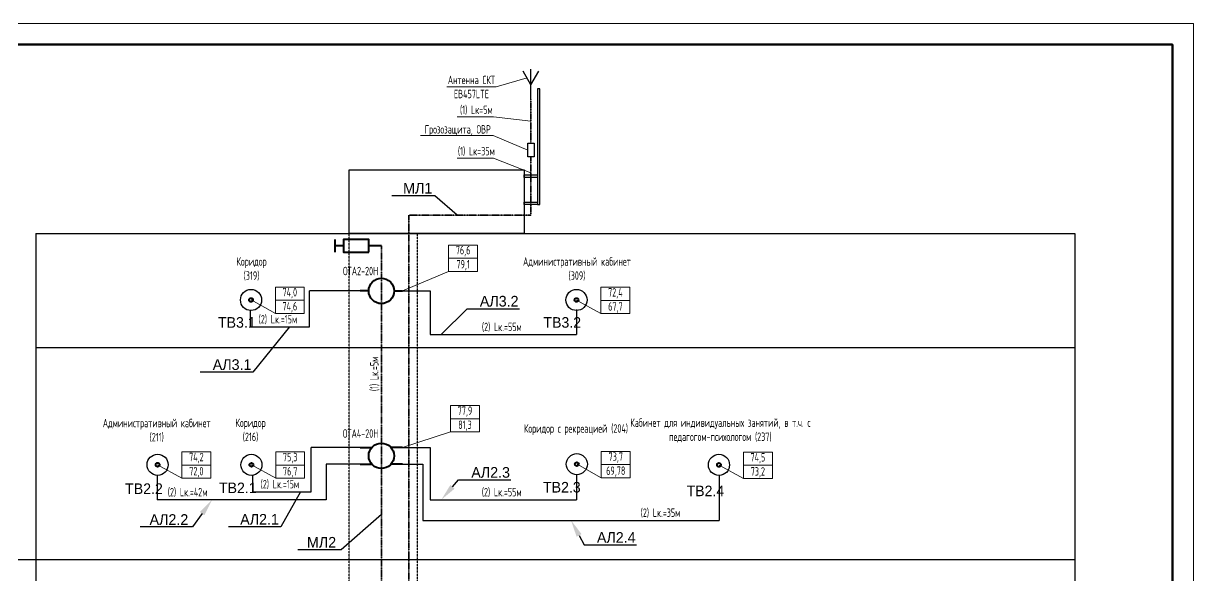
# Model space of a CAD drawing. Header units: millimetres. Extents: x -259793 to 503324, y -44556 to 93494.
# Drawn here: x 30665 to 58372, y 80431 to 93494 of the extents above; entities that cross this region are included whole.
import ezdxf
from ezdxf import colors
from ezdxf.entities.mleader import LeaderData, LeaderLine
from ezdxf.math import Vec2, Vec3

# ---------------------------------------------------------------- set-up
doc = ezdxf.new("R2010")
doc.units = ezdxf.units.MM
doc.linetypes.add('HIDDEN', pattern=[0.375, 0.25, -0.125])
doc.linetypes.add('фантом2', pattern=[31.75, 15.875, -3.175, 3.175, -3.175, 3.175, -3.175])
for name, color, linetype, lineweight in [('__ФОРМАТ', 7, 'Continuous', 40), ('RC-Выноски', 7, 'Continuous', 0), ('RC-Линии_связи-Адресные', 5, 'Continuous', 30), ('Text', 7, 'Continuous', 15), ('Выноски', 5, 'Continuous', 15), ('лс', 5, 'Continuous', 30), ('Оборудование', 8, 'Continuous', 18), ('Примечания', 7, 'Continuous', 25)]:
    doc.layers.add(name, color=color, linetype=linetype, lineweight=lineweight)
doc.layers.add('Границы листа', color=7, linetype='Continuous', lineweight=0, plot=False)
doc.layers.add('кабель коаксиал', color=7, linetype='Continuous')
doc.styles.add('Mipgost_5', font='', dxfattribs={"height": 250})
doc.styles.get("Standard").update_dxf_attribs({"font": ''})
doc.styles.add('TEXT', font='', dxfattribs={"width": 0.75})
doc.styles.get('Mipgost_5').set_extended_font_data('Mipgost')
doc.styles.get('Standard').set_extended_font_data('GOST type B')
doc.styles.get('TEXT').set_extended_font_data('GOST type A')

# ---------------------------------------------------------------- blocks, each defined once
blk = doc.blocks.new('РозеткаТВ')
at = {"layer": 'Text', "color": 3, "lineweight": 30}
blk.add_circle((-4, 3), 250, dxfattribs=at)
at = {"layer": 'Text', "color": 3, "lineweight": 40}
blk.add_circle((-4, 3), 45.8, dxfattribs=at)
blk = doc.blocks.new('*U1082')
at = {"lineweight": -2}
blk.add_lwpolyline([(20, 5), (415, 5), (415, 292), (20, 292)], close=True, dxfattribs=at)
at = {"layer": 'Границы листа'}
blk.add_lwpolyline([(420, 0), (0, 0), (0, 297), (420, 297)], close=True, dxfattribs=at)
at = {"lineweight": 13, "oblique": 10, "flags": 8}
blk.add_attdef('ФОРМАТ', (380.94, 1.12), '', height=3, dxfattribs=at)

msp = doc.modelspace()

# ---------------------------------------------------------------- linework, layer by layer
at = {"lineweight": 30}
for p, q in [((42682.73357, 92044.89773), (42498.7494, 92363.56766)), ((42682.73357, 92044.89773), (42682.73357, 92412.86607)), ((42682.73357, 92044.89773), (42866.71775, 92363.56766)), ((42682.73357, 91696.56369), (42682.73357, 92044.89773))]:
    msp.add_line(p, q, dxfattribs=at)
at = {"color": 6, "linetype": 'фантом2', "lineweight": 35, "ltscale": 0.2}
for p, q in [((42682.73357, 91696.56369), (42682.73357, 90661.36048)), ((42682.73357, 90341.00763), (42682.73357, 88957.98834)), ((42682.73357, 88957.98834), (39790.19223, 88957.98834)), ((39790.19223, 88957.98834), (39790.19223, 78585.02452)), ((39141.02247, 74052.53791), (39141.02247, 88235.33106))]:
    msp.add_line(p, q, dxfattribs=at)
at = {"color": 6, "linetype": 'фантом2', "ltscale": 0.2}
msp.add_line((42682.73357, 90661.36048), (42682.73357, 90661.36048), dxfattribs=at)
for p, q in [((30957.04393, 88520.39238), (55559.53383, 88520.39238)), ((30957.04393, 88520.39238), (30957.04393, 71477.56676)), ((55559.53383, 88520.39238), (55559.53383, 71477.56676)), ((30957.04393, 85830.39238), (55559.53383, 85830.39238)), ((20371.53383, 80811.45017), (55559.53383, 80811.45017))]:
    msp.add_line(p, q)
at = {"linetype": 'HIDDEN', "ltscale": 10}
for p, q in [((38374.49717, 71477.56676), (38374.49717, 88520.39238)), ((39998.47145, 71477.56676), (39998.47145, 88520.39238))]:
    msp.add_line(p, q, dxfattribs=at)
for points in [[(42837.01682, 89207.606), (42888.95397, 89207.606), (42888.95397, 91947.13059), (42837.01682, 91947.13059)], [(42520.50484, 88520.39238), (38374.49717, 88520.39238), (38374.49717, 90030.75344), (42520.50484, 90030.75344)], [(42837.01682, 89850.99864), (42520.50484, 89850.99864), (42520.50484, 89908.46331), (42837.01682, 89908.46331)], [(42837.01682, 89207.606), (42520.50484, 89207.606), (42520.50484, 89265.07068), (42837.01682, 89265.07068)]]:
    msp.add_lwpolyline(points, close=True)
at = {"lineweight": 30}
msp.add_lwpolyline([(42760.80692, 90661.36048), (42760.80692, 90341.00763), (42604.66023, 90341.00763), (42604.66023, 90661.36048)], close=True, dxfattribs=at)
at = {"layer": 'RC-Линии_связи-Адресные', "color": 104}
for p, q in [((39640.99356, 83063.92852), (40124.5817, 83063.64978)), ((40124.5817, 83063.64978), (40124.5817, 81737.94733))]:
    msp.add_line(p, q, dxfattribs=at)
at = {"layer": 'Выноски'}
for p, q in [((41861.70105, 91990.58137), (40689.62487, 91990.58137)), ((41861.70105, 91990.58137), (42590.74149, 92204.23269)), ((41792.44344, 91285.51421), (40932.58167, 91285.51421)), ((41792.44344, 91285.51421), (42682.73357, 91178.96209)), ((41788.32073, 90839.02009), (40068.59719, 90839.02009)), ((41788.32073, 90839.02009), (42604.66023, 90499.01232)), ((41792.44344, 90307.96381), (40932.58167, 90307.96381)), ((41792.44344, 90307.96381), (42682.73357, 89958.90087)), ((39641.18683, 87166.2276), (40733.3958, 87627.86893)), ((36055.02957, 86952.21283), (36629.95124, 86633.66118)), ((43764.02711, 86948.99559), (44338.94877, 86630.44393)), ((39641.22412, 83463.92845), (40777.75408, 83831.19852)), ((33842.71218, 83052.68054), (34417.63384, 82734.12888)), ((36064.14419, 83051.5828), (36639.06585, 82733.03115)), ((43773.22677, 83063.57836), (44348.14843, 82745.0267)), ((47137.80806, 83046.86642), (47712.72972, 82728.31476))]:
    msp.add_line(p, q, dxfattribs=at)
at = {"layer": 'Выноски', "ltscale": 0.5}
for p, q in [((41418.53509, 87939.29588), (40733.3958, 87939.29588)), ((37315.09053, 86945.08813), (36629.95124, 86945.08813)), ((45024.08807, 86941.87089), (44338.94877, 86941.87089)), ((41462.89338, 84142.62547), (40777.75408, 84142.62547)), ((35102.77314, 83045.55583), (34417.63384, 83045.55583)), ((37324.20514, 83044.4581), (36639.06585, 83044.4581)), ((45033.28773, 83056.45365), (44348.14843, 83056.45365)), ((48397.86902, 83039.74171), (47712.72972, 83039.74171))]:
    msp.add_line(p, q, dxfattribs=at)
for points in [[(41418.53509, 88250.72283), (41418.53509, 87627.86893), (40733.3958, 87627.86893), (40733.3958, 88250.72283), (41418.53509, 88250.72283)], [(37315.09053, 87256.51508), (37315.09053, 86633.66118), (36629.95124, 86633.66118), (36629.95124, 87256.51508), (37315.09053, 87256.51508)], [(45024.08807, 87253.29784), (45024.08807, 86630.44393), (44338.94877, 86630.44393), (44338.94877, 87253.29784), (45024.08807, 87253.29784)], [(41462.89338, 84454.05243), (41462.89338, 83831.19852), (40777.75408, 83831.19852), (40777.75408, 84454.05243), (41462.89338, 84454.05243)], [(35102.77314, 83356.98279), (35102.77314, 82734.12888), (34417.63384, 82734.12888), (34417.63384, 83356.98279), (35102.77314, 83356.98279)], [(37324.20514, 83355.88505), (37324.20514, 82733.03115), (36639.06585, 82733.03115), (36639.06585, 83355.88505), (37324.20514, 83355.88505)], [(45033.28773, 83367.88061), (45033.28773, 82745.0267), (44348.14843, 82745.0267), (44348.14843, 83367.88061), (45033.28773, 83367.88061)], [(48397.86902, 83351.16867), (48397.86902, 82728.31476), (47712.72972, 82728.31476), (47712.72972, 83351.16867), (48397.86902, 83351.16867)]]:
    msp.add_lwpolyline(points, dxfattribs=at)
at = {"layer": 'кабель коаксиал', "lineweight": 40, "ltscale": 2}
for p, q in [((38841.27332, 87166.50516), (38641.19081, 87166.50516)), ((39441.10434, 87166.33867), (39641.18683, 87166.2276)), ((38641.10893, 83464.21669), (38917.50213, 83464.21669)), ((39641.22412, 83463.92845), (39364.83097, 83464.08777)), ((38641.10893, 83064.21669), (38917.50213, 83064.21669)), ((39640.99356, 83063.92852), (39364.60041, 83064.08783))]:
    msp.add_line(p, q, dxfattribs=at)
at = {"layer": 'лс', "color": 104}
for p, q in [((37437.79252, 86313.86881), (37437.79252, 87166.50516)), ((38641.10893, 87166.50516), (37437.79252, 87166.50516)), ((39641.18683, 87166.2276), (40294.95133, 87166.18406)), ((40294.95133, 87166.18406), (40294.95133, 86132.36869)), ((36032.84865, 86703.19876), (36032.84865, 86313.86881)), ((43762.67793, 86724.37322), (43762.67793, 86132.36869)), ((36032.84865, 86313.86881), (37437.79252, 86313.86881)), ((40294.95133, 86132.36869), (43762.67793, 86132.36869)), ((37476.41946, 82413.40558), (37476.41946, 83464.21669)), ((37833.05219, 83464.21669), (37476.41946, 83464.21669)), ((38641.10893, 83464.21669), (37833.05219, 83464.21669)), ((39641.22412, 83463.92845), (40292.78222, 83463.92845)), ((40292.78222, 83463.92845), (40292.78222, 82224.95804)), ((37833.05219, 83064.21669), (37833.05219, 82224.95804)), ((38641.10893, 83064.21669), (37833.05219, 83064.21669)), ((33832.03851, 82802.90849), (33832.03851, 82224.95804)), ((36088.12419, 82802.73554), (36088.12419, 82413.40558)), ((43760.50882, 82816.96257), (43760.50882, 82224.95804)), ((47140.40058, 82800.15993), (47140.40058, 81737.94733)), ((36088.12419, 82413.40558), (37476.41946, 82413.40558)), ((37833.05219, 82224.95804), (33832.03851, 82224.95804)), ((40292.78222, 82224.95804), (43760.50882, 82224.95804)), ((40124.5817, 81737.94733), (47140.40058, 81737.94733))]:
    msp.add_line(p, q, dxfattribs=at)
at = {"layer": 'Оборудование', "color": 6, "lineweight": 40, "ltscale": 2}
for p, q in [((38041.42717, 88385.33106), (38041.42717, 88085.33106)), ((38229.08941, 88235.33106), (38041.42717, 88235.33106)), ((39141.02247, 88235.33106), (38841.42717, 88235.33106))]:
    msp.add_line(p, q, dxfattribs=at)
msp.add_lwpolyline([(38841.42717, 88085.33106), (38841.42717, 88385.33106), (38241.42717, 88385.33106), (38241.42717, 88085.33106)], close=True, dxfattribs=at)
at = {"layer": 'Оборудование', "color": 0, "lineweight": 40, "ltscale": 2}
for centre in [(39141.10893, 87164.67991), (39141.10893, 83264.21669)]:
    msp.add_circle(centre, 300, dxfattribs=at)

# ---------------------------------------------------------------- block references
at = {"layer": '__ФОРМАТ', "lineweight": 60, "xscale": 99.9999999999996, "yscale": 99.9999999999996, "zscale": 99.9999999999996}
msp.add_blockref('*U1082', (16372.41079, 63793.74983), dxfattribs=at)
at = {"layer": 'лс', "color": 104}
for p in [(36058.61205, 86948.99559), (43764.02711, 86948.99559), (33846.29465, 83049.4633), (36067.72666, 83048.36556), (43773.22677, 83063.57836), (47137.80806, 83046.86642)]:
    msp.add_blockref('РозеткаТВ', p, dxfattribs=at)

# ---------------------------------------------------------------- texts
at = {"ltscale": 3, "char_height": 200, "attachment_point": 5, "style": 'TEXT'}
for s, insert, width in [('Антенна СКТ\\PEB457LTE', (41272.63026, 91990.58137), 3370.2085642), ('(1) Lк=5м', (41389.16753, 91440.43605), 3018.1977079), ('Грозозащита, ОВР', (40949.33664, 90960.35907), 3018.1977079), ('(1) Lк=35м', (41389.16753, 90462.88564), 3018.1977079), ('Коридор\\P(319)', (36066.18805, 87684.94969), 5077.0513158), ('Административный кабинет\\P(309)', (43771.60312, 87684.94969), 5077.0513158), ('Административный кабинет\\P(211)', (33820.95167, 83863.19998), 5077.0513158), ('Коридор\\P(216)', (36042.38368, 83869.33692), 5077.0513158), ('Коридор с рекреацией (204)', (43747.88379, 83884.54972), 5077.0513158), ('Кабинет для индивидуальных занятий, в т.ч. с педагогом-психологом (237)', (47165.8438, 83866.51194), 5077.0513158)]:
    msp.add_mtext(s, dxfattribs=dict(at, insert=insert, width=width))
at = {"layer": 'Text', "char_height": 200, "attachment_point": 5, "style": 'TEXT'}
for s, insert, width in [('76,6\\P79,1', (41075.96545, 87939.29588), 665.80288), ('ОТА2-20Н', (38650.27292, 87635.93669), 800), ('74,0\\P74,6', (36972.52088, 86945.08813), 685.139297), ('72,4\\P67,7', (44681.51842, 86941.87089), 685.139297), ('(2) Lк.=15м', (36690.25878, 86485.79085), 2067.0377866), ('(2) Lк.=55м', (41992.07712, 86304.29074), 2067.0377866), ('77,9\\P81,3', (41120.32373, 84142.62547), 685.139297), ('ОТА4-20Н', (38650.27292, 83792.01327), 800), ('74,2\\P72,0', (34760.20349, 83045.55583), 685.139297), ('75,3\\P76,7', (36981.6355, 83044.4581), 685.139297), ('73,7\\P69,78', (44690.71808, 83056.45365), 685.139297), ('74,5\\P73,2', (48055.29937, 83039.74171), 685.139297), ('(2) Lк.=15м', (36737.21001, 82585.32763), 2067.0377866), ('(2) Lк.=42м', (34553.06926, 82396.88009), 2067.0377866), ('(2) Lк.=55м', (41989.90801, 82396.88009), 2067.0377866), ('(2) Lк.=35м', (45750.08216, 81909.86938), 2067.0377866)]:
    msp.add_mtext(s, dxfattribs=dict(at, insert=insert, width=width))
at = {"layer": 'Text', "insert": (38982.70472, 85202.28968), "char_height": 200, "width": 2067.0377866, "attachment_point": 5, "rotation": 90, "style": 'TEXT'}
msp.add_mtext('(1) Lк.=5м', dxfattribs=at)
at = {"layer": 'Примечания', "lineweight": 25, "ltscale": 100, "char_height": 250, "width": 3010.3388609, "attachment_point": 1, "style": 'Mipgost_5'}
for s, insert in [('ТВ3.1', (35272.10372, 86545.05738)), ('ТВ3.2', (42977.51878, 86545.05738)), ('ТВ2.2', (33073.68659, 82611.40274)), ('ТВ2.1', (35295.1186, 82631.02618)), ('ТВ2.3', (42968.40854, 82646.23897)), ('ТВ2.4', (46366.39946, 82559.29657))]:
    msp.add_mtext(s, dxfattribs=dict(at, insert=insert))

# ---------------------------------------------------------------- leaders
at = {"layer": 'RC-Выноски', "lineweight": 5}
ml = msp.add_multileader_mtext('Standard', dxfattribs=at)
ml.set_content('МЛ1', color=256, style='Mipgost_5')
ml.set_leader_properties()
ml.build(insert=Vec2(0, 0))
ml.multileader.update_dxf_attribs({"has_text_frame": 1, "text_left_attachment_type": 6, "text_right_attachment_type": 6, "dogleg_length": 2, "arrow_head_size": 0, "scale": 100})
ctx = ml.context
ctx.base_point, ctx.scale, ctx.char_height, ctx.arrow_head_size, ctx.landing_gap_size, ctx.plane_origin = Vec3(39554.74137, 89418.762), 100, 252.5, 0, 101, Vec3(-438603.75354, -352820.32959)
ctx.left_attachment, ctx.right_attachment = 6, 6
notes = []
notes.append((ctx, [(1, (1, 1, 0), (40409.63423, 89418.762), (-1, 0), 202, [(0, [(40937.41777, 88957.98834)], 0, [])])]))
ctx.mtext.insert, ctx.mtext.flow_direction = Vec3(39655.74137, 89721.762), 5
ml = msp.add_multileader_mtext('Standard', dxfattribs=at)
ml.set_content('АЛ3.2', color=256, style='Mipgost_5')
ml.set_leader_properties()
ml.build(insert=Vec2(0, 0))
ml.multileader.update_dxf_attribs({"has_text_frame": 1, "text_left_attachment_type": 6, "text_right_attachment_type": 6, "dogleg_length": 2, "arrow_head_size": 0, "scale": 100})
ctx = ml.context
ctx.base_point, ctx.scale, ctx.char_height, ctx.arrow_head_size, ctx.landing_gap_size, ctx.plane_origin = Vec3(41371.09336, 86745.60411), 100, 252.5, 0, 101, Vec3(-436651.41151, -355148.32999)
ctx.left_attachment, ctx.right_attachment = 6, 6
notes.append((ctx, [(0, (1, 1, 0), (41169.09336, 86745.60411), (1, 0), 202, [(0, [(40560.14846, 86132.36869)], 0, [])])]))
ctx.mtext.insert, ctx.mtext.flow_direction = Vec3(41472.09336, 87048.60411), 5
ml = msp.add_multileader_mtext('Standard', dxfattribs=at)
ml.set_content('АЛ3.1', color=256, style='Mipgost_5')
ml.set_leader_properties()
ml.build(insert=Vec2(0, 0))
ml.multileader.update_dxf_attribs({"has_text_frame": 1, "text_left_attachment_type": 6, "text_right_attachment_type": 6, "dogleg_length": 2, "arrow_head_size": 0, "scale": 100})
ctx = ml.context
ctx.base_point, ctx.scale, ctx.char_height, ctx.arrow_head_size, ctx.landing_gap_size, ctx.plane_origin = Vec3(35047.26381, 85245.58994), 100, 252.5, 0, 101, Vec3(-442431.06593, -356431.32121)
ctx.left_attachment, ctx.right_attachment = 6, 6
notes.append((ctx, [(1, (1, 1, 0), (36093.87631, 85245.58994), (-1, 0), 202, [(0, [(36964.22027, 86313.86881)], 0, [])])]))
ctx.mtext.insert, ctx.mtext.flow_direction = Vec3(35148.26381, 85548.58994), 5
ml = msp.add_multileader_mtext('Standard', dxfattribs=at)
ml.set_content('АЛ2.3', color=256, style='Mipgost_5')
ml.set_leader_properties()
ml.build(insert=Vec2(0, 0))
ml.multileader.update_dxf_attribs({"has_text_frame": 1, "text_left_attachment_type": 6, "text_right_attachment_type": 6, "dogleg_length": 2, "arrow_head_size": 404, "scale": 100})
ctx = ml.context
ctx.base_point, ctx.scale, ctx.char_height, ctx.arrow_head_size, ctx.landing_gap_size, ctx.plane_origin = Vec3(41169.09336, 82695.3536), 100, 252.5, 404, 101, Vec3(-436651.41151, -359055.74063)
ctx.left_attachment, ctx.right_attachment = 6, 6
notes.append((ctx, [(0, (1, 1, 0), (40967.09336, 82695.3536), (1, 0), 202, [(0, [(40560.14846, 82224.95804)], 0, [])])]))
ctx.mtext.insert, ctx.mtext.flow_direction = Vec3(41270.09336, 82998.3536), 5
ml = msp.add_multileader_mtext('Standard', dxfattribs=at)
ml.set_content('АЛ2.1', color=256, style='Mipgost_5')
ml.set_leader_properties()
ml.build(insert=Vec2(0, 0))
ml.multileader.update_dxf_attribs({"has_text_frame": 1, "text_left_attachment_type": 6, "text_right_attachment_type": 6, "dogleg_length": 2, "arrow_head_size": 0, "scale": 100})
ctx = ml.context
ctx.base_point, ctx.scale, ctx.char_height, ctx.arrow_head_size, ctx.landing_gap_size, ctx.plane_origin = Vec3(35697.18311, 81585.39306), 100, 252.5, 0, 101, Vec3(-442173.38583, -360331.78444)
ctx.left_attachment, ctx.right_attachment = 6, 6
notes.append((ctx, [(1, (1, 1, 0), (36761.83133, 81585.39306), (-1, 0), 202, [(0, [(37221.90038, 82413.40558)], 0, [])])]))
ctx.mtext.insert, ctx.mtext.flow_direction = Vec3(35798.18311, 81888.39306), 5
ml = msp.add_multileader_mtext('Standard', dxfattribs=at)
ml.set_content('АЛ2.2', color=256, style='Mipgost_5')
ml.set_leader_properties()
ml.build(insert=Vec2(0, 0))
ml.multileader.update_dxf_attribs({"has_text_frame": 1, "text_left_attachment_type": 6, "text_right_attachment_type": 6, "dogleg_length": 2, "arrow_head_size": 404, "scale": 100})
ctx = ml.context
ctx.base_point, ctx.scale, ctx.char_height, ctx.arrow_head_size, ctx.landing_gap_size, ctx.plane_origin = Vec3(33551.29157, 81580.54284), 100, 252.5, 404, 101, Vec3(-444263.72737, -360520.23198)
ctx.left_attachment, ctx.right_attachment = 6, 6
notes.append((ctx, [(1, (1, 1, 0), (34671.48978, 81580.54284), (-1, 0), 202, [(0, [(35131.55883, 82224.95804)], 0, [])])]))
ctx.mtext.insert, ctx.mtext.flow_direction = Vec3(33652.29157, 81883.54284), 5
ml = msp.add_multileader_mtext('Standard', dxfattribs=at)
ml.set_content('МЛ2', color=256, style='Mipgost_5')
ml.set_leader_properties()
ml.build(insert=Vec2(0, 0))
ml.multileader.update_dxf_attribs({"has_text_frame": 1, "text_left_attachment_type": 6, "text_right_attachment_type": 6, "dogleg_length": 2, "arrow_head_size": 0, "scale": 100})
ctx = ml.context
ctx.base_point, ctx.scale, ctx.char_height, ctx.arrow_head_size, ctx.landing_gap_size, ctx.plane_origin = Vec3(37277.51799, 81041.545), 100, 252.5, 0, 101, Vec3(-440850.96672, -361222.72706)
ctx.left_attachment, ctx.right_attachment = 6, 6
notes.append((ctx, [(1, (1, 1, 0), (38187.96085, 81041.545), (-1, 0), 202, [(0, [(39141.02247, 81875.46455)], 0, [])])]))
ctx.mtext.insert, ctx.mtext.flow_direction = Vec3(37378.51799, 81344.545), 5
ml = msp.add_multileader_mtext('Standard', dxfattribs=at)
ml.set_content('АЛ2.4', color=256, style='Mipgost_5')
ml.set_leader_properties()
ml.build(insert=Vec2(0, 0))
ml.multileader.update_dxf_attribs({"has_text_frame": 1, "text_left_attachment_type": 6, "text_right_attachment_type": 6, "dogleg_length": 2, "arrow_head_size": 404, "scale": 100})
ctx = ml.context
ctx.base_point, ctx.scale, ctx.char_height, ctx.arrow_head_size, ctx.landing_gap_size, ctx.plane_origin = Vec3(44143.14319, 81156.18534), 100, 252.5, 404, 101, Vec3(-433745.46146, -360944.58948)
ctx.left_attachment, ctx.right_attachment = 6, 6
notes.append((ctx, [(0, (1, 1, 0), (43941.14319, 81156.18534), (1, 0), 202, [(0, [(43632.49114, 81737.94733)], 0, [])])]))
ctx.mtext.insert, ctx.mtext.flow_direction = Vec3(44244.14319, 81459.18534), 5
for ctx, leaders in notes:
    for number, flags, end, landing, length, lines in leaders:
        leader = LeaderData()
        leader.index, (leader.has_last_leader_line, leader.has_dogleg_vector, leader.attachment_direction) = number, flags
        leader.last_leader_point, leader.dogleg_vector, leader.dogleg_length = Vec3(end), Vec3(landing), length
        for number, points, colour, breaks in lines:
            line = LeaderLine()
            line.index, line.vertices, line.color, line.breaks = number, Vec3.list(points), colors.encode_raw_color(colour), breaks
            leader.lines.append(line)
        ctx.leaders.append(leader)

doc.saveas('drawing.dxf')
